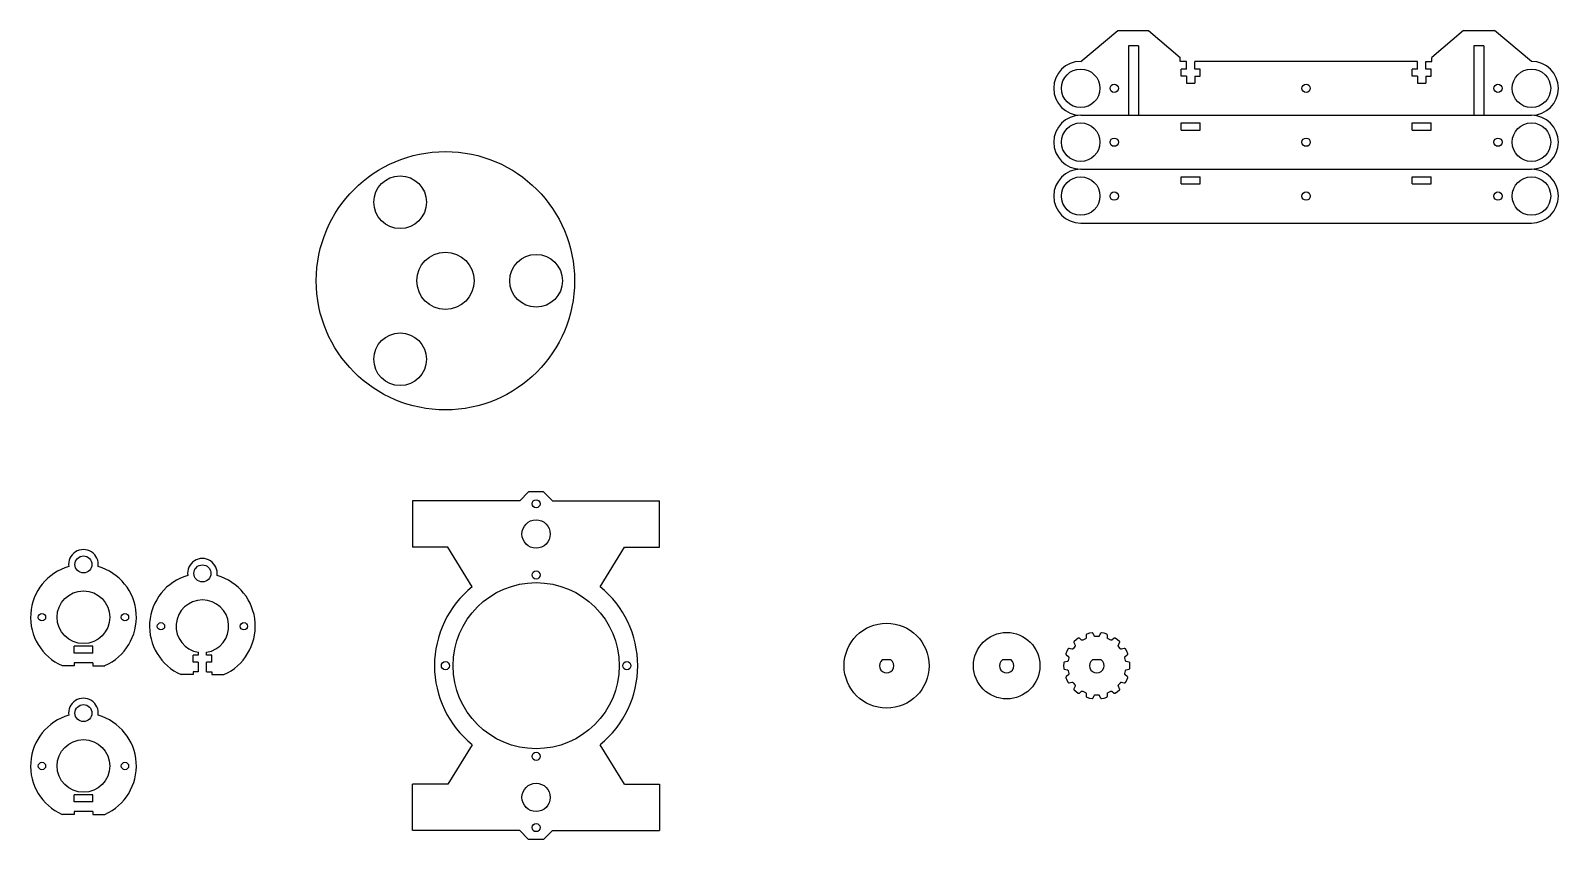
# Model space of a CAD drawing. Header units: inches. Extents: x -3.6 to 16.3, y 0.7 to 11.2.
import ezdxf

# ---------------------------------------------------------------- set-up
doc = ezdxf.new("R2010")
doc.units = ezdxf.units.IN
doc.header["$MEASUREMENT"] = 0
doc.layers.get('0').update_dxf_attribs({"lineweight": 25, "true_color": 0xffffff})

msp = doc.modelspace()

# ---------------------------------------------------------------- linework, layer by layer
for p, q in [((10.073, 10.85), (10.554, 11.25)), ((10.554, 11.25), (10.954, 11.25)), ((10.954, 11.25), (11.366, 10.9)), ((15.046, 11.25), (14.634, 10.9)), ((15.046, 11.25), (15.446, 11.25)), ((15.927, 10.85), (15.446, 11.25)), ((11.366, 10.85), (11.366, 10.9)), ((11.446, 10.85), (11.366, 10.85)), ((11.377, 10.658), (11.377, 10.75)), ((11.446, 10.75), (11.377, 10.75)), ((11.446, 10.75), (11.446, 10.85)), ((14.446, 10.85), (11.554, 10.85)), ((11.554, 10.75), (11.554, 10.85)), ((11.623, 10.75), (11.554, 10.75)), ((11.623, 10.658), (11.623, 10.75)), ((14.377, 10.658), (14.377, 10.75)), ((14.446, 10.75), (14.377, 10.75)), ((14.446, 10.75), (14.446, 10.85)), ((14.554, 10.85), (14.634, 10.85)), ((14.554, 10.75), (14.554, 10.85)), ((14.623, 10.75), (14.554, 10.75)), ((14.623, 10.658), (14.623, 10.75)), ((14.634, 10.85), (14.634, 10.9)), ((11.446, 10.658), (11.377, 10.658)), ((11.446, 10.658), (11.446, 10.566)), ((11.446, 10.566), (11.554, 10.566)), ((11.554, 10.658), (11.554, 10.566)), ((11.554, 10.658), (11.623, 10.658)), ((14.446, 10.658), (14.377, 10.658)), ((14.446, 10.658), (14.446, 10.566)), ((14.446, 10.566), (14.554, 10.566)), ((14.554, 10.658), (14.554, 10.566)), ((14.554, 10.658), (14.623, 10.658)), ((10.073, 10.15), (15.927, 10.15)), ((10.073, 10.15), (15.927, 10.15)), ((10.073, 9.45), (15.927, 9.45)), ((10.073, 9.45), (15.927, 9.45)), ((10.073, 8.75), (15.927, 8.75)), ((2.787, 5.143), (2.902, 5.257)), ((3.098, 5.257), (2.902, 5.257)), ((3.213, 5.143), (3.098, 5.257)), ((1.396, 5.143), (1.396, 4.538)), ((2.787, 5.143), (1.396, 5.143)), ((3.213, 5.143), (4.604, 5.143)), ((4.604, 4.538), (4.604, 5.143)), ((1.852, 4.538), (1.396, 4.538)), ((2.169, 4.026), (1.852, 4.538)), ((3.831, 4.026), (4.148, 4.538)), ((4.148, 4.538), (4.604, 4.538)), ((10.145, 3.402), (10.144, 3.398)), ((10.144, 3.398), (10.144, 3.362)), ((10.147, 3.406), (10.145, 3.402)), ((10.15, 3.41), (10.147, 3.406)), ((10.152, 3.411), (10.15, 3.41)), ((10.186, 3.421), (10.152, 3.411)), ((10.22, 3.427), (10.186, 3.421)), ((10.223, 3.426), (10.22, 3.427)), ((10.227, 3.425), (10.223, 3.426)), ((10.23, 3.422), (10.227, 3.425)), ((10.233, 3.418), (10.23, 3.422)), ((10.249, 3.386), (10.233, 3.418)), ((10.251, 3.382), (10.249, 3.386)), ((10.254, 3.38), (10.251, 3.382)), ((10.258, 3.378), (10.254, 3.38)), ((10.263, 3.377), (10.258, 3.378)), ((10.3, 3.377), (10.263, 3.377)), ((10.305, 3.378), (10.3, 3.377)), ((10.309, 3.38), (10.305, 3.378)), ((10.312, 3.382), (10.309, 3.38)), ((10.314, 3.386), (10.312, 3.382)), ((10.331, 3.418), (10.314, 3.386)), ((10.333, 3.422), (10.331, 3.418)), ((10.336, 3.425), (10.333, 3.422)), ((10.34, 3.426), (10.336, 3.425)), ((10.343, 3.427), (10.34, 3.426)), ((10.378, 3.421), (10.343, 3.427)), ((10.411, 3.411), (10.378, 3.421)), ((10.413, 3.41), (10.411, 3.411)), ((10.416, 3.406), (10.413, 3.41)), ((10.418, 3.402), (10.416, 3.406)), ((10.419, 3.398), (10.418, 3.402)), ((10.419, 3.362), (10.419, 3.398)), ((9.893, 3.187), (9.879, 3.155)), ((9.91, 3.218), (9.893, 3.187)), ((9.912, 3.22), (9.91, 3.218)), ((9.915, 3.222), (9.912, 3.22)), ((9.92, 3.223), (9.915, 3.222)), ((9.924, 3.222), (9.92, 3.223)), ((9.959, 3.215), (9.924, 3.222)), ((9.964, 3.215), (9.959, 3.215)), ((9.968, 3.216), (9.964, 3.215)), ((9.972, 3.218), (9.968, 3.216)), ((9.975, 3.221), (9.972, 3.218)), ((9.998, 3.25), (9.975, 3.221)), ((9.985, 3.312), (9.984, 3.308)), ((9.984, 3.308), (9.984, 3.303)), ((9.984, 3.303), (9.985, 3.299)), ((9.986, 3.314), (9.985, 3.312)), ((9.985, 3.299), (10, 3.266)), ((10.012, 3.337), (9.986, 3.314)), ((10, 3.254), (9.998, 3.25)), ((10, 3.266), (10.002, 3.262)), ((10.002, 3.258), (10, 3.254)), ((10.002, 3.262), (10.002, 3.258)), ((10.041, 3.358), (10.012, 3.337)), ((10.044, 3.358), (10.041, 3.358)), ((10.048, 3.359), (10.044, 3.358)), ((10.052, 3.358), (10.048, 3.359)), ((10.056, 3.356), (10.052, 3.358)), ((10.084, 3.333), (10.056, 3.356)), ((10.088, 3.331), (10.084, 3.333)), ((10.092, 3.33), (10.088, 3.331)), ((10.097, 3.33), (10.092, 3.33)), ((10.101, 3.332), (10.097, 3.33)), ((10.135, 3.348), (10.101, 3.332)), ((10.138, 3.351), (10.135, 3.348)), ((10.141, 3.354), (10.138, 3.351)), ((10.143, 3.358), (10.141, 3.354)), ((10.144, 3.362), (10.143, 3.358)), ((10.42, 3.358), (10.419, 3.362)), ((10.422, 3.354), (10.42, 3.358)), ((10.425, 3.351), (10.422, 3.354)), ((10.428, 3.348), (10.425, 3.351)), ((10.462, 3.332), (10.428, 3.348)), ((10.466, 3.33), (10.462, 3.332)), ((10.471, 3.33), (10.466, 3.33)), ((10.475, 3.331), (10.471, 3.33)), ((10.479, 3.333), (10.475, 3.331)), ((10.507, 3.356), (10.479, 3.333)), ((10.511, 3.358), (10.507, 3.356)), ((10.515, 3.359), (10.511, 3.358)), ((10.52, 3.358), (10.515, 3.359)), ((10.522, 3.358), (10.52, 3.358)), ((10.551, 3.337), (10.522, 3.358)), ((10.577, 3.314), (10.551, 3.337)), ((10.561, 3.262), (10.563, 3.266)), ((10.561, 3.258), (10.561, 3.262)), ((10.563, 3.254), (10.561, 3.258)), ((10.563, 3.266), (10.578, 3.299)), ((10.565, 3.25), (10.563, 3.254)), ((10.588, 3.221), (10.565, 3.25)), ((10.578, 3.312), (10.577, 3.314)), ((10.579, 3.308), (10.578, 3.312)), ((10.578, 3.299), (10.579, 3.303)), ((10.579, 3.303), (10.579, 3.308)), ((10.591, 3.218), (10.588, 3.221)), ((10.595, 3.216), (10.591, 3.218)), ((10.599, 3.215), (10.595, 3.216)), ((10.604, 3.215), (10.599, 3.215)), ((10.639, 3.222), (10.604, 3.215)), ((10.643, 3.223), (10.639, 3.222)), ((10.648, 3.222), (10.643, 3.223)), ((10.652, 3.22), (10.648, 3.222)), ((10.653, 3.218), (10.652, 3.22)), ((10.67, 3.187), (10.653, 3.218)), ((10.684, 3.155), (10.67, 3.187)), ((-3, 3), (-3.156, 3)), ((-3, 3.037), (-3, 3)), ((-2.758, 3.037), (-3, 3.037)), ((-2.758, 3.037), (-2.758, 3)), ((-2.758, 3), (-2.602, 3)), ((9.852, 3.035), (9.85, 3)), ((9.85, 3), (9.852, 2.965)), ((9.853, 3.037), (9.852, 3.035)), ((9.855, 3.041), (9.853, 3.037)), ((9.859, 3.044), (9.855, 3.041)), ((9.863, 3.045), (9.859, 3.044)), ((9.898, 3.054), (9.863, 3.045)), ((9.879, 3.155), (9.879, 3.152)), ((9.879, 3.152), (9.88, 3.148)), ((9.88, 3.148), (9.882, 3.144)), ((9.882, 3.144), (9.885, 3.141)), ((9.885, 3.141), (9.913, 3.118)), ((9.902, 3.055), (9.898, 3.054)), ((9.905, 3.058), (9.902, 3.055)), ((9.908, 3.062), (9.905, 3.058)), ((9.91, 3.066), (9.908, 3.062)), ((9.918, 3.102), (9.91, 3.066)), ((9.913, 3.118), (9.916, 3.115)), ((9.916, 3.115), (9.917, 3.111)), ((9.917, 3.111), (9.918, 3.107)), ((9.918, 3.107), (9.918, 3.102)), ((10.645, 3.107), (10.646, 3.111)), ((10.645, 3.102), (10.645, 3.107)), ((10.654, 3.066), (10.645, 3.102)), ((10.646, 3.111), (10.648, 3.115)), ((10.648, 3.115), (10.65, 3.118)), ((10.65, 3.118), (10.678, 3.141)), ((10.655, 3.062), (10.654, 3.066)), ((10.658, 3.058), (10.655, 3.062)), ((10.661, 3.055), (10.658, 3.058)), ((10.665, 3.054), (10.661, 3.055)), ((10.7, 3.045), (10.665, 3.054)), ((10.678, 3.141), (10.681, 3.144)), ((10.681, 3.144), (10.683, 3.148)), ((10.683, 3.148), (10.684, 3.152)), ((10.684, 3.152), (10.684, 3.155)), ((10.704, 3.044), (10.7, 3.045)), ((10.708, 3.041), (10.704, 3.044)), ((10.71, 3.037), (10.708, 3.041)), ((10.711, 3.035), (10.71, 3.037)), ((10.713, 3), (10.711, 3.035)), ((10.711, 2.965), (10.713, 3)), ((9.852, 2.965), (9.853, 2.963)), ((9.853, 2.963), (9.855, 2.959)), ((9.855, 2.959), (9.859, 2.956)), ((9.859, 2.956), (9.863, 2.955)), ((9.863, 2.955), (9.898, 2.946)), ((9.88, 2.852), (9.879, 2.848)), ((9.879, 2.848), (9.879, 2.845)), ((9.879, 2.845), (9.893, 2.813)), ((9.882, 2.856), (9.88, 2.852)), ((9.885, 2.859), (9.882, 2.856)), ((9.913, 2.882), (9.885, 2.859)), ((9.893, 2.813), (9.91, 2.782)), ((9.898, 2.946), (9.902, 2.945)), ((9.902, 2.945), (9.905, 2.942)), ((9.905, 2.942), (9.908, 2.938)), ((9.908, 2.938), (9.91, 2.934)), ((9.91, 2.934), (9.918, 2.898)), ((9.91, 2.782), (9.912, 2.78)), ((9.912, 2.78), (9.915, 2.778)), ((9.916, 2.885), (9.913, 2.882)), ((9.915, 2.778), (9.92, 2.777)), ((9.917, 2.889), (9.916, 2.885)), ((9.918, 2.893), (9.917, 2.889)), ((9.918, 2.898), (9.918, 2.893)), ((9.924, 2.778), (9.959, 2.785)), ((9.959, 2.785), (9.964, 2.785)), ((9.964, 2.785), (9.968, 2.784)), ((9.968, 2.784), (9.972, 2.782)), ((9.972, 2.782), (9.975, 2.779)), ((9.975, 2.779), (9.998, 2.75)), ((10.565, 2.75), (10.588, 2.779)), ((10.588, 2.779), (10.591, 2.782)), ((10.591, 2.782), (10.595, 2.784)), ((10.595, 2.784), (10.599, 2.785)), ((10.599, 2.785), (10.604, 2.785)), ((10.604, 2.785), (10.639, 2.778)), ((10.643, 2.777), (10.648, 2.778)), ((10.645, 2.898), (10.654, 2.934)), ((10.645, 2.893), (10.645, 2.898)), ((10.646, 2.889), (10.645, 2.893)), ((10.648, 2.885), (10.646, 2.889)), ((10.65, 2.882), (10.648, 2.885)), ((10.648, 2.778), (10.652, 2.78)), ((10.678, 2.859), (10.65, 2.882)), ((10.652, 2.78), (10.653, 2.782)), ((10.653, 2.782), (10.67, 2.813)), ((10.654, 2.934), (10.655, 2.938)), ((10.655, 2.938), (10.658, 2.942)), ((10.658, 2.942), (10.661, 2.945)), ((10.661, 2.945), (10.665, 2.946)), ((10.665, 2.946), (10.7, 2.955)), ((10.67, 2.813), (10.684, 2.845)), ((10.681, 2.856), (10.678, 2.859)), ((10.683, 2.852), (10.681, 2.856)), ((10.684, 2.848), (10.683, 2.852)), ((10.684, 2.845), (10.684, 2.848)), ((10.7, 2.955), (10.704, 2.956)), ((10.704, 2.956), (10.708, 2.959)), ((10.708, 2.959), (10.71, 2.963)), ((10.71, 2.963), (10.711, 2.965)), ((9.92, 2.777), (9.924, 2.778)), ((9.985, 2.701), (9.984, 2.697)), ((9.984, 2.697), (9.984, 2.692)), ((9.984, 2.692), (9.985, 2.688)), ((10, 2.734), (9.985, 2.701)), ((9.985, 2.688), (9.986, 2.686)), ((9.986, 2.686), (10.012, 2.663)), ((9.998, 2.75), (10, 2.746)), ((10, 2.746), (10.002, 2.742)), ((10.002, 2.738), (10, 2.734)), ((10.002, 2.742), (10.002, 2.738)), ((10.012, 2.663), (10.041, 2.642)), ((10.041, 2.642), (10.044, 2.642)), ((10.044, 2.642), (10.048, 2.641)), ((10.048, 2.641), (10.052, 2.642)), ((10.052, 2.642), (10.056, 2.644)), ((10.056, 2.644), (10.084, 2.667)), ((10.084, 2.667), (10.088, 2.669)), ((10.088, 2.669), (10.092, 2.67)), ((10.092, 2.67), (10.097, 2.67)), ((10.097, 2.67), (10.101, 2.668)), ((10.101, 2.668), (10.135, 2.652)), ((10.135, 2.652), (10.138, 2.649)), ((10.138, 2.649), (10.141, 2.646)), ((10.141, 2.646), (10.143, 2.642)), ((10.143, 2.642), (10.144, 2.638)), ((10.144, 2.638), (10.144, 2.602)), ((10.144, 2.602), (10.145, 2.598)), ((10.145, 2.598), (10.147, 2.594)), ((10.147, 2.594), (10.15, 2.59)), ((10.15, 2.59), (10.152, 2.589)), ((10.152, 2.589), (10.186, 2.579)), ((10.23, 2.578), (10.233, 2.582)), ((10.233, 2.582), (10.249, 2.614)), ((10.249, 2.614), (10.251, 2.618)), ((10.251, 2.618), (10.254, 2.62)), ((10.254, 2.62), (10.258, 2.622)), ((10.258, 2.622), (10.263, 2.623)), ((10.263, 2.623), (10.3, 2.623)), ((10.3, 2.623), (10.305, 2.622)), ((10.305, 2.622), (10.309, 2.62)), ((10.309, 2.62), (10.312, 2.618)), ((10.312, 2.618), (10.314, 2.614)), ((10.314, 2.614), (10.331, 2.582)), ((10.331, 2.582), (10.333, 2.578)), ((10.378, 2.579), (10.411, 2.589)), ((10.411, 2.589), (10.413, 2.59)), ((10.413, 2.59), (10.416, 2.594)), ((10.416, 2.594), (10.418, 2.598)), ((10.418, 2.598), (10.419, 2.602)), ((10.419, 2.638), (10.42, 2.642)), ((10.419, 2.602), (10.419, 2.638)), ((10.42, 2.642), (10.422, 2.646)), ((10.422, 2.646), (10.425, 2.649)), ((10.425, 2.649), (10.428, 2.652)), ((10.428, 2.652), (10.462, 2.668)), ((10.462, 2.668), (10.466, 2.67)), ((10.466, 2.67), (10.471, 2.67)), ((10.471, 2.67), (10.475, 2.669)), ((10.475, 2.669), (10.479, 2.667)), ((10.479, 2.667), (10.507, 2.644)), ((10.507, 2.644), (10.511, 2.642)), ((10.511, 2.642), (10.515, 2.641)), ((10.515, 2.641), (10.52, 2.642)), ((10.52, 2.642), (10.522, 2.642)), ((10.522, 2.642), (10.551, 2.663)), ((10.551, 2.663), (10.577, 2.686)), ((10.561, 2.742), (10.563, 2.746)), ((10.561, 2.738), (10.561, 2.742)), ((10.563, 2.734), (10.561, 2.738)), ((10.563, 2.746), (10.565, 2.75)), ((10.578, 2.701), (10.563, 2.734)), ((10.577, 2.686), (10.578, 2.688)), ((10.579, 2.697), (10.578, 2.701)), ((10.578, 2.688), (10.579, 2.692)), ((10.579, 2.692), (10.579, 2.697)), ((10.639, 2.778), (10.643, 2.777)), ((10.186, 2.579), (10.22, 2.573)), ((10.22, 2.573), (10.223, 2.574)), ((10.223, 2.574), (10.227, 2.575)), ((10.227, 2.575), (10.23, 2.578)), ((10.333, 2.578), (10.336, 2.575)), ((10.336, 2.575), (10.34, 2.574)), ((10.34, 2.574), (10.343, 2.573)), ((10.343, 2.573), (10.378, 2.579)), ((2.169, 1.974), (1.852, 1.462)), ((4.148, 1.462), (3.831, 1.974)), ((1.852, 1.462), (1.396, 1.462)), ((1.396, 0.857), (1.396, 1.462)), ((4.148, 1.462), (4.604, 1.462)), ((4.604, 1.462), (4.604, 0.857)), ((-3, 1.068), (-3.156, 1.068)), ((-3, 1.105), (-3, 1.068)), ((-2.758, 1.105), (-3, 1.105)), ((-2.758, 1.105), (-2.758, 1.068)), ((-2.758, 1.068), (-2.602, 1.068)), ((2.787, 0.857), (1.397, 0.857)), ((2.787, 0.857), (2.902, 0.743)), ((3.213, 0.857), (3.098, 0.743)), ((3.213, 0.857), (4.604, 0.857)), ((3.098, 0.743), (2.902, 0.743))]:
    msp.add_line(p, q)
at = {"color": 6, "true_color": 0xff00ff}
for p, q in [((10.823, 11.05), (10.693, 11.05)), ((10.693, 11.05), (10.693, 10.15)), ((10.823, 11.05), (10.823, 10.15)), ((15.307, 11.05), (15.177, 11.05)), ((15.177, 11.05), (15.177, 10.15)), ((15.307, 11.05), (15.307, 10.15)), ((7.608, 3.075), (7.495, 3.075)), ((9.168, 3.075), (9.055, 3.075)), ((10.338, 3.075), (10.225, 3.075))]:
    msp.add_line(p, q, dxfattribs=at)
at = {"color": 3, "true_color": 0x00ff00}
for p, q in [((11.377, 10.05), (11.623, 10.05)), ((11.377, 9.958), (11.377, 10.05)), ((11.377, 9.958), (11.623, 9.958)), ((11.623, 9.958), (11.623, 10.05)), ((14.377, 10.05), (14.623, 10.05)), ((14.377, 9.958), (14.377, 10.05)), ((14.377, 9.958), (14.623, 9.958)), ((14.623, 9.958), (14.623, 10.05)), ((11.377, 9.35), (11.623, 9.35)), ((11.377, 9.258), (11.377, 9.35)), ((11.623, 9.258), (11.623, 9.35)), ((14.377, 9.35), (14.623, 9.35)), ((14.377, 9.258), (14.377, 9.35)), ((14.623, 9.258), (14.623, 9.35)), ((11.377, 9.258), (11.623, 9.258)), ((14.377, 9.258), (14.623, 9.258)), ((-2.758, 3.253), (-3, 3.253)), ((-3, 3.163), (-3, 3.253)), ((-2.758, 3.163), (-2.758, 3.253)), ((-2.758, 3.163), (-3, 3.163)), ((-1.387, 3.137), (-1.455, 3.137)), ((-1.455, 3.047), (-1.455, 3.137)), ((-1.387, 3.047), (-1.455, 3.047)), ((-1.387, 3.175), (-1.387, 3.137)), ((-1.387, 3.047), (-1.387, 2.921)), ((-1.281, 3.137), (-1.281, 3.175)), ((-1.213, 3.137), (-1.281, 3.137)), ((-1.213, 3.047), (-1.281, 3.047)), ((-1.281, 2.921), (-1.281, 3.047)), ((-1.213, 3.047), (-1.213, 3.137)), ((-1.455, 2.884), (-1.611, 2.884)), ((-1.455, 2.921), (-1.455, 2.884)), ((-1.387, 2.921), (-1.455, 2.921)), ((-1.281, 2.921), (-1.213, 2.921)), ((-1.213, 2.921), (-1.213, 2.884)), ((-1.213, 2.884), (-1.057, 2.884)), ((-2.758, 1.321), (-3, 1.322)), ((-3, 1.231), (-3, 1.321)), ((-2.758, 1.231), (-3, 1.231)), ((-2.758, 1.231), (-2.758, 1.321))]:
    msp.add_line(p, q, dxfattribs=at)
for centre, radius in [((10.073, 10.5), 0.25), ((15.927, 10.5), 0.25), ((10.508, 10.5), 0.0539), ((13, 10.5), 0.0539), ((15.492, 10.5), 0.0539), ((10.073, 9.8), 0.25), ((15.927, 9.8), 0.25), ((10.508, 9.8), 0.0539), ((13, 9.8), 0.0539), ((15.492, 9.8), 0.0539), ((1.234, 9.02), 0.342), ((10.073, 9.1), 0.25), ((15.927, 9.1), 0.25), ((10.508, 9.1), 0.0539), ((13, 9.1), 0.0539), ((15.492, 9.1), 0.0539), ((1.822, 8), 0.372), ((3, 8), 0.342), ((1.234, 6.98), 0.342), ((3, 5.103), 0.0529), ((3, 4.71), 0.184), ((-2.879, 4.315), 0.111), ((-1.334, 4.199), 0.111), ((3, 4.178), 0.0529), ((-2.879, 3.629), 0.342), ((3, 3), 1.079), ((-3.418, 3.629), 0.0477), ((-2.34, 3.629), 0.0477), ((-1.872, 3.512), 0.0477), ((-0.795, 3.512), 0.0477), ((1.822, 3), 0.0529), ((4.178, 3), 0.0529), ((-2.879, 2.384), 0.111), ((-2.879, 1.697), 0.342), ((3, 1.822), 0.0529), ((-3.418, 1.697), 0.0477), ((-2.34, 1.697), 0.0477), ((3, 1.289), 0.184), ((3, 0.897), 0.0529)]:
    msp.add_circle(centre, radius, dxfattribs=at)
for centre, radius in [((1.822, 8), 1.678), ((7.552, 3), 0.552), ((9.112, 3), 0.432)]:
    msp.add_circle(centre, radius)
for centre, radius, start, end in [((10.073, 10.5), 0.35, 90, 270), ((15.927, 10.5), 0.35, 270, 90), ((10.073, 9.8), 0.35, 90, 270), ((15.927, 9.8), 0.35, 270, 90), ((10.073, 9.1), 0.35, 90, 270), ((15.927, 9.1), 0.35, 270, 90), ((-2.879, 4.315), 0.193, 351.917, 188.083), ((-1.334, 4.199), 0.193, 351.917, 188.083), ((-2.879, 3.629), 0.687, 106.166, 246.2143), ((-2.879, 3.629), 0.687, 293.7857, 73.834), ((-1.334, 3.512), 0.687, 106.166, 246.2143), ((-1.334, 3.512), 0.687, 293.7857, 73.834), ((3, 3), 1.32, 129.0199, 230.9811), ((3, 3), 1.32, 309.019, 50.9805), ((-2.879, 2.384), 0.193, 351.917, 188.083), ((-2.879, 1.697), 0.687, 106.166, 246.2143), ((-2.879, 1.697), 0.687, 293.7857, 73.834)]:
    msp.add_arc(centre, radius, start, end)
msp.add_arc((-1.334, 3.512), 0.342, 278.8956, 261.1044, dxfattribs=at)
at = {"color": 6, "true_color": 0xff00ff}
for centre in [(7.552, 3), (9.112, 3), (10.282, 3)]:
    msp.add_arc(centre, 0.0942, 126.8699, 53.1301, dxfattribs=at)

doc.saveas('drawing.dxf')
